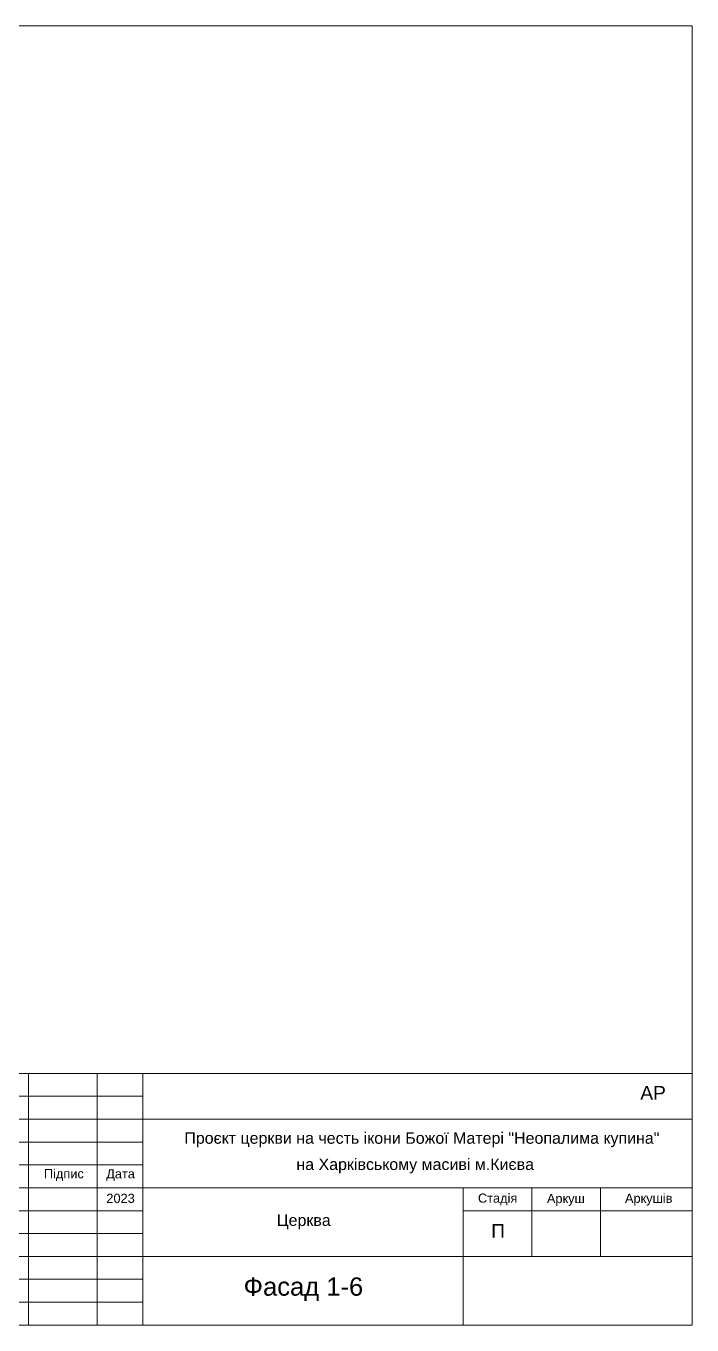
# Model space of a CAD drawing. Header units: millimetres. Extents: x -490789 to -449459, y 209001 to 327650.
# Drawn here: x -464133 to -449576, y 299250 to 327650 of the extents above; entities that cross this region are included whole.
import ezdxf

# ---------------------------------------------------------------- set-up
doc = ezdxf.new("R2010")
doc.units = ezdxf.units.MM
doc.header["$MEASUREMENT"] = 0
for name, color, linetype, lineweight in [('0_Ном._пера__5_Ном._пера__5_Ном._пера__7_Ном._пера__7_Ном._пера__7', 7, 'Continuous', 18), ('11EXPLICACIA_Ном_пера__7_Ном_пера__7_Ном_пера__7_Ном_пера__7_Ном_пера__7_Ном_пера__7_Ном_пера__7_Ном_пера__7_Ном_пера__7_Ном_пера__7_Ном._пера__7_Ном_пера__7_Ном._пера__7_Ном_пера__7_Ном._пера__7_Ном_пера__7_Ном_пера__7_Ном_пера__7_Ном_пера__7_Ном._пера_8_Ном._пера__7', 7, 'Continuous', 18), ('1_Ном_пера__7_Ном_пера__7_Ном_пера__7_Ном_пера__7_Ном_пера__7_Ном_пера__7_Ном_пера__7_Ном_пера__7_Ном_пера__7_Ном_пера__7_Ном._пера__7_Ном_пера__7_Ном._пера__7_Ном_пера__7_Ном._пера__7_Ном_пера__7_Ном_пера__7_Ном_пера__7_Ном_пера__7_Ном._пера__7_Ном._пе_2_Ном._пера__7', 7, 'Continuous', 18)]:
    doc.layers.add(name, color=color, linetype=linetype, lineweight=lineweight)
doc.styles.add('СГЕНЕРИР_СТИЛЬ_1', font='')
doc.styles.get('СГЕНЕРИР_СТИЛЬ_1').set_extended_font_data('Arial')

msp = doc.modelspace()

# ---------------------------------------------------------------- linework, layer by layer
at = {"layer": '11EXPLICACIA_Ном_пера__7_Ном_пера__7_Ном_пера__7_Ном_пера__7_Ном_пера__7_Ном_пера__7_Ном_пера__7_Ном_пера__7_Ном_пера__7_Ном_пера__7_Ном._пера__7_Ном_пера__7_Ном._пера__7_Ном_пера__7_Ном._пера__7_Ном_пера__7_Ном_пера__7_Ном_пера__7_Ном_пера__7_Ном._пера_8_Ном._пера__7', "linetype": 'Continuous'}
for p, q in [((-449575.6, 327650.1), (-488775.6, 327650.1)), ((-449575.6, 299250.1), (-449575.6, 327650.1)), ((-468075.6, 304750.1), (-449575.6, 304750.1)), ((-464075.6, 302250.1), (-464075.6, 304750.1)), ((-462575.6, 302250.1), (-462575.6, 304750.1)), ((-461575.6, 302250.1), (-461575.6, 304750.1)), ((-468071, 304250.1), (-461571, 304250.1)), ((-468073.3, 303750.1), (-449575.6, 303750.1)), ((-468073.3, 303250.1), (-461573.3, 303250.1)), ((-468073.3, 302750.1), (-461573.3, 302750.1)), ((-468075.6, 302250.1), (-449575.6, 302250.1)), ((-464075.6, 299250.1), (-464075.6, 302250.1)), ((-462575.6, 299250.1), (-462575.6, 302250.1)), ((-461575.6, 299250.1), (-461575.6, 302250.1)), ((-454575.6, 299250.1), (-454575.6, 302250.1)), ((-453075.6, 300750.1), (-453075.6, 302250.1)), ((-451575.6, 300750.1), (-451575.6, 302250.1)), ((-468075.6, 301750.1), (-461575.6, 301750.1)), ((-454575.6, 301750.1), (-449575.6, 301750.1)), ((-468075.6, 301250.1), (-461575.6, 301250.1)), ((-468075.6, 300750.1), (-449575.6, 300750.1)), ((-468075.6, 300250.1), (-461575.6, 300250.1)), ((-468075.6, 299750.1), (-461575.6, 299750.1)), ((-489915.6, 299250.1), (-449575.6, 299250.1))]:
    msp.add_line(p, q, dxfattribs=at)

# ---------------------------------------------------------------- texts
at = {"layer": '0_Ном._пера__5_Ном._пера__5_Ном._пера__7_Ном._пера__7_Ном._пера__7', "linetype": 'Continuous', "insert": (-459376.8, 300291), "char_height": 400, "attachment_point": 1, "style": 'СГЕНЕРИР_СТИЛЬ_1'}
msp.add_mtext('\\A1;{\\fArial|b0|i0|c204|p38;Фасад 1-6}', dxfattribs=at)
at = {"layer": '1_Ном_пера__7_Ном_пера__7_Ном_пера__7_Ном_пера__7_Ном_пера__7_Ном_пера__7_Ном_пера__7_Ном_пера__7_Ном_пера__7_Ном_пера__7_Ном._пера__7_Ном_пера__7_Ном._пера__7_Ном_пера__7_Ном._пера__7_Ном_пера__7_Ном_пера__7_Ном_пера__7_Ном_пера__7_Ном._пера__7_Ном._пе_2_Ном._пера__7', "linetype": 'Continuous', "style": 'СГЕНЕРИР_СТИЛЬ_1'}
for s, insert, char_height, attachment_point in [('\\A1;{\\fArial|b0|i0|c204|p38;АР }', (-450705.6, 304326.3), 300, 4), ('\\A1;{\\fArial|b0|i0|c204|p38;Підпис}', (-463741.6, 302529.6), 200, 4), ('\\A1;{\\fArial|b0|i0|c204|p38;Дата}', (-462379.2, 302527.4), 200, 4), ('\\A1;{\\fArial|b0|i0|c204|p38;2023}', (-462376.8, 302019.5), 200, 4), ('\\A1;{\\fArial|b0|i0|c204|p38;Стадія}', (-454254.4, 301995.5), 200, 4), ('\\A1;{\\fArial|b0|i0|c204|p38;Аркуш}', (-452747, 301985.3), 200, 4), ('\\A1;{\\fArial|b0|i0|c204|p38;Аркушів}', (-451040.6, 301990.9), 200, 4), ('\\A1;{\\fArial|b0|i0|c204|p38;Церква }', (-458061.5, 301504.1), 250, 5), ('\\A1;{\\fArial|b0|i0|c204|p38;П}', (-453964.5, 301306.7), 300, 4)]:
    msp.add_mtext(s, dxfattribs=dict(at, insert=insert, char_height=char_height, attachment_point=attachment_point))
at = {"layer": '1_Ном_пера__7_Ном_пера__7_Ном_пера__7_Ном_пера__7_Ном_пера__7_Ном_пера__7_Ном_пера__7_Ном_пера__7_Ном_пера__7_Ном_пера__7_Ном._пера__7_Ном_пера__7_Ном._пера__7_Ном_пера__7_Ном._пера__7_Ном_пера__7_Ном_пера__7_Ном_пера__7_Ном_пера__7_Ном._пера__7_Ном._пе_2_Ном._пера__7', "linetype": 'Continuous', "insert": (-455674.1, 303013.6), "char_height": 250, "width": 11657.02, "attachment_point": 5, "line_spacing_factor": 1.375289, "style": 'СГЕНЕРИР_СТИЛЬ_1'}
msp.add_mtext('\\A1;{\\fArial|b0|i0|c204|p38;    Проєкт церкви на честь ікони Божої Матері "Неопалима купина"\\P\\fArial|b0|i0|c204|p38; на Харківському масиві м.Києва}', dxfattribs=at)

doc.saveas('drawing.dxf')
